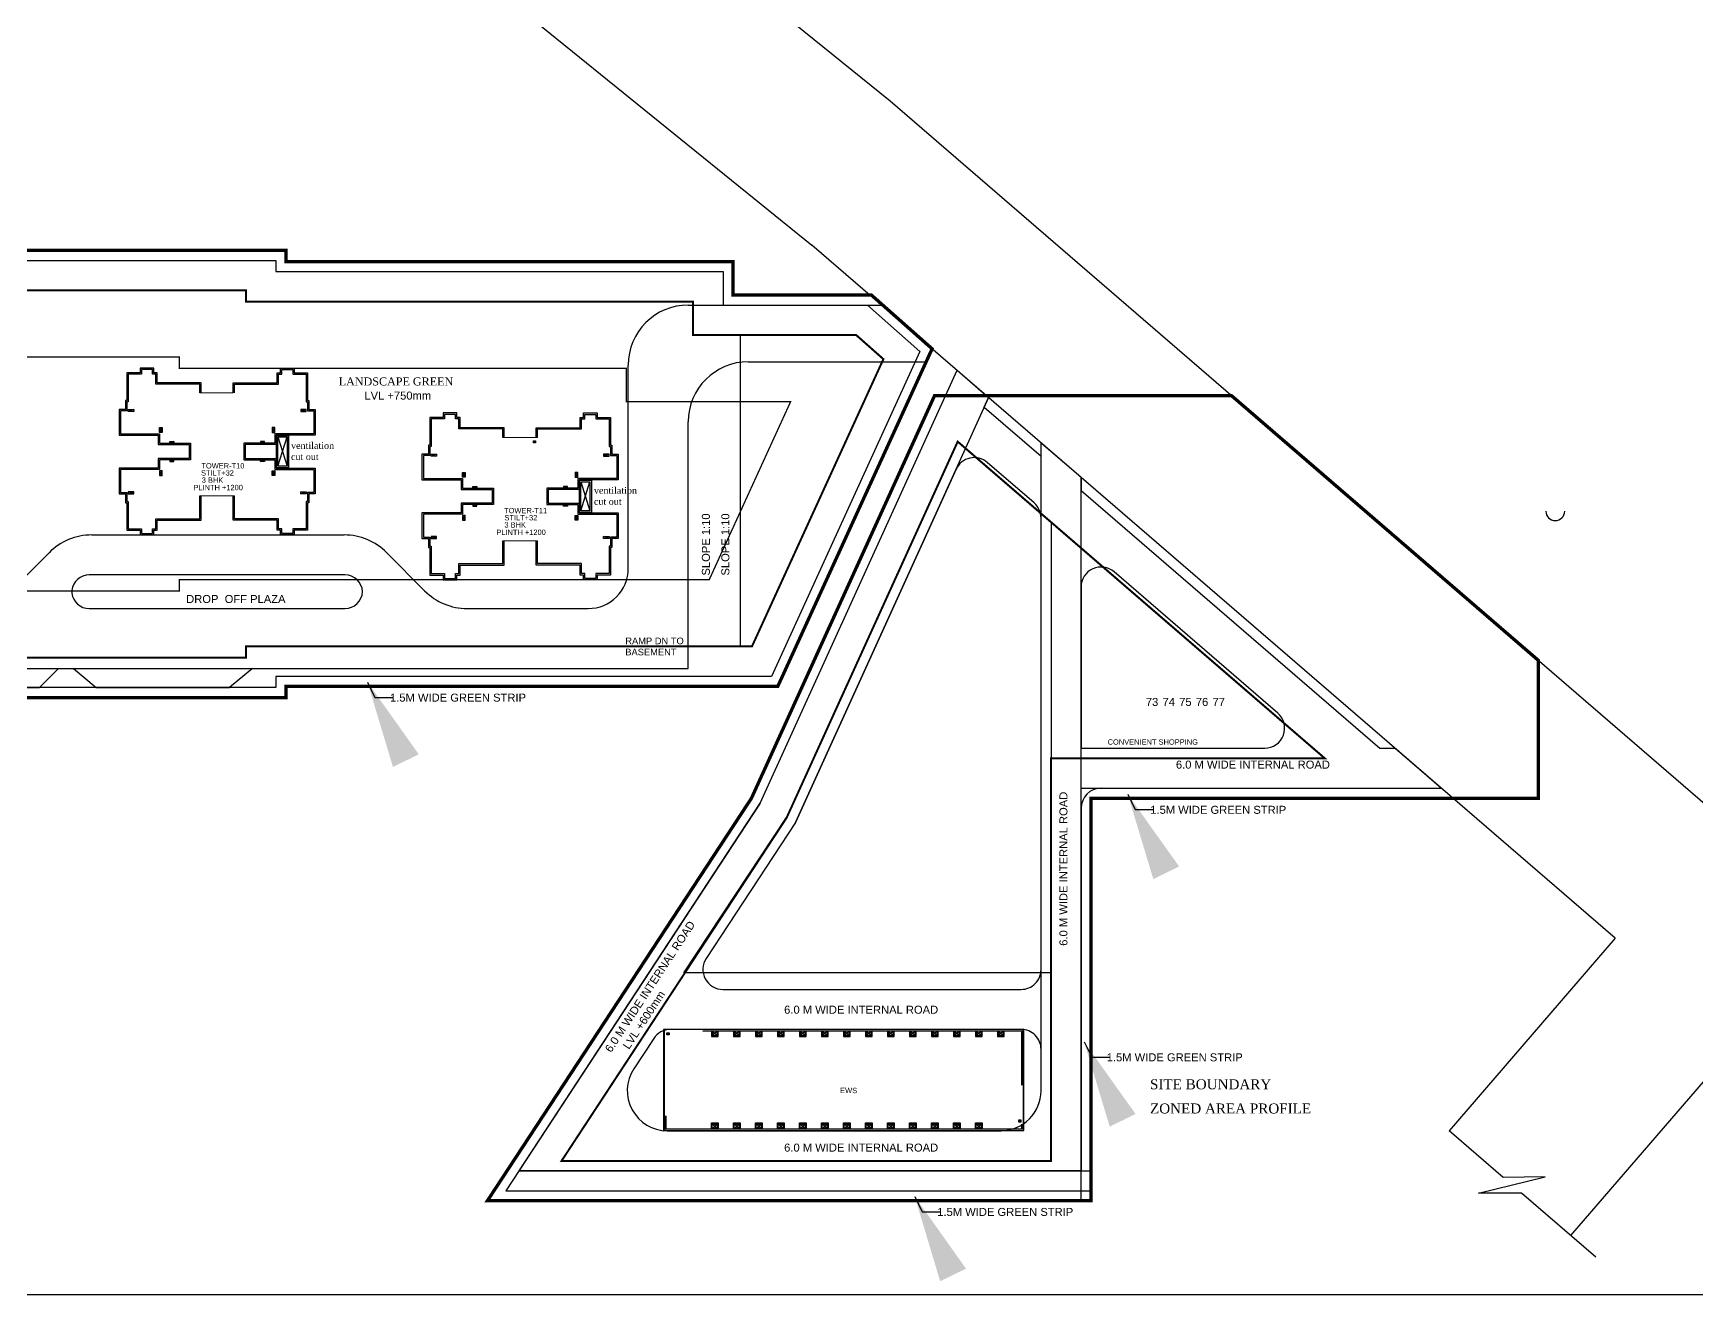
# Model space of a CAD drawing. Header units: millimetres. Extents: x 2061841 to 105821645, y -77612 to 48520811.
# Drawn here: x 105369463 to 105375171, y 48470720 to 48475048 of the extents above; entities that cross this region are included whole.
import ezdxf

# ---------------------------------------------------------------- set-up
doc = ezdxf.new("R2010")
doc.units = ezdxf.units.MM
doc.header["$LTSCALE"] = 10
doc.header["$MEASUREMENT"] = 0
for name, pattern in [('CENTER', [2, 1.25, -0.25, 0.25, -0.25]), ('DASHDOT', [1, 0.5, -0.25, 0, -0.25]), ('HIDDEN', [0.375, 0.25, -0.125])]:
    doc.linetypes.add(name, pattern=pattern)
for name, color, linetype in [('AC-GRND', 1, 'Continuous'), ('BORDER', 5, 'Continuous'), ('DIM', 8, 'Continuous'), ('S-OPENING', 6, 'Continuous'), ('SHEET-TEXT', 7, 'Continuous')]:
    doc.layers.add(name, color=color, linetype=linetype)
doc.layers.add('S-STRCOL HATCH', color=33, linetype='Continuous', lineweight=9)
doc.styles.add('Century', font='swiss.ttf')
doc.styles.add('DIM', font='arial.ttf')
doc.styles.add('Times', font='times.ttf')
doc.dimstyles.new('Dim-0300', dxfattribs={"dimscale": 300, "dimtxt": 1.5, "dimasz": 1, "dimexe": 0.75, "dimexo": 0.5, "dimgap": 0.75, "dimtad": 1, "dimdec": 0, "dimzin": 1, "dimdsep": 46, "dimtxsty": 'DIM', "dimblk": 'ARCHTICK', "dimcen": 2, "dimdle": 0.75, "dimclrd": 54, "dimclre": 54, "dimclrt": 256, "dimazin": 2, "dimtfac": 1, "dimtdec": 0, "dimtix": 1, "dimtmove": 0, "dimatfit": 3, "dimfxl": 1, "dimlwd": -1, "dimlwe": -1, "dimarcsym": 0})

# ---------------------------------------------------------------- blocks, each defined once
blk = doc.blocks.new('_ArchTick')
at = {"color": 0, "linetype": 'ByBlock', "const_width": 0.15}
blk.add_lwpolyline([(-0.5, -0.5), (0.5, 0.5)], dxfattribs=at)
blk = doc.blocks.new('A$C82ecaa04')
at = {"layer": 'AC-GRND', "color": 2, "linetype": 'HIDDEN', "ltscale": 5}
blk.add_lwpolyline([(91225, -175041), (91225, -240684), (225330, -240684), (225330, -242360), (292382, -242360), (292382, -247425), (299453, -247388), (299453, -294059), (225330, -294059), (225330, -295735), (47713, -295734), (36173, -285933), (36173, -51647)], dxfattribs=at)
blk = doc.blocks.new('TOWER-A TYPICAL FLOOR FRAMING PLAN N')
at = {"layer": 'SHEET-TEXT'}
h = blk.add_hatch(color=256, dxfattribs=at)
edge = h.paths.add_edge_path()
edge.add_arc((102608182.8, 48571661.1), 0.801, 92.4872, 182.4872)
edge.add_ellipse((102608182.8, 48571661.1), major_axis=(0.541, 0.59), ratio=1, start_angle=135, end_angle=212.2175)
edge.add_arc((102608182.7, 48571660.7), 0.392, 265.5416, 422.837)
edge.add_arc((102608183.1, 48571661.5), 0.503, 128.5754, 244.9907, ccw=False)
h = blk.add_hatch(color=256, dxfattribs=at)
edge = h.paths.add_edge_path()
edge.add_arc((102608640.6, 48569630.1), 0.801, 92.4872, 182.4872)
edge.add_ellipse((102608640.6, 48569630.1), major_axis=(0.541, 0.59), ratio=1, start_angle=135, end_angle=212.2175)
edge.add_arc((102608640.5, 48569629.7), 0.392, 265.5416, 422.837)
edge.add_arc((102608640.9, 48569630.5), 0.503, 128.5754, 244.9907, ccw=False)
h = blk.add_hatch(color=256, dxfattribs=at)
edge = h.paths.add_edge_path()
edge.add_arc((102609848.1, 48569331), 0.801, 272.4872, 362.4872)
edge.add_ellipse((102609848.1, 48569331), major_axis=(-0.541, -0.59), ratio=1, start_angle=135, end_angle=212.2175)
edge.add_arc((102609848.2, 48569331.4), 0.392, 85.5416, 242.837)
edge.add_arc((102609847.8, 48569330.6), 0.503, -51.4246, 64.9907, ccw=False)
at = {"layer": 'BORDER', "color": 5, "elevation": 101.1}
blk.add_lwpolyline([(102601669.4, 48577833.4), (102613169.4, 48577833.4), (102613169.4, 48568734.9), (102601669.4, 48568734.9)], close=True, dxfattribs=at)
at = {"layer": 'DIM'}
blk.add_line((102611824.5, 48568863.3, 101.1), (102611569.3, 48569082.8, 101.1), dxfattribs=at)
at = {"layer": 'S-STRCOL HATCH'}
for p, q in [((102607034.3, 48571828.9, 101.1), (102607148.7, 48571828.9, 101.1)), ((102608192.6, 48571675.2, 101.1), (102608073.6, 48571675.2, 101.1)), ((102607153.3, 48571475.4, 101.1), (102607034.3, 48571475.4, 101.1)), ((102608073.6, 48571321.7, 101.1), (102608192.6, 48571321.7, 101.1))]:
    blk.add_line(p, q, dxfattribs=at)
at = {"layer": 'SHEET-TEXT', "color": 8}
for p, q in [((102608710, 48572130, 101.1), (102609372.9, 48572130, 101.1)), ((102608504.1, 48571226.3, 101.1), (102608504.1, 48571924.1, 101.1)), ((102608916, 48571935.5, 101.1), (102609521.5, 48571935.5, 101.1)), ((102608916, 48571935.5, 101.1), (102609521.5, 48571935.5, 101.1)), ((102608957.2, 48570421.7, 101.1), (102609632.5, 48571906.2, 101.1)), ((102608957.2, 48570421.7, 101.1), (102609632.5, 48571906.2, 101.1)), ((102609632.5, 48571906.2, 101.1), (102609740.8, 48571812.7, 101.1)), ((102609740.8, 48571812.7, 101.1), (102609077.8, 48570355.2, 101.1)), ((102609555.2, 48571819.2, 101.1), (102609733.4, 48571819.2, 101.1)), ((102609726, 48571780.2, 101.1), (102609740.8, 48571812.7, 101.1)), ((102609726, 48571780.2, 101.1), (102609920.7, 48571612.2, 101.1)), ((102609726, 48571780.2, 101.1), (102609920.7, 48571612.2, 101.1)), ((102608710, 48570883, 101.1), (102608710, 48571729.6, 101.1)), ((102609920.7, 48571612.2, 101.1), (102609920.7, 48571657.5, 101.1)), ((102609920.7, 48571657.5, 101.1), (102610058, 48571539.1, 101.1)), ((102609920.7, 48569434.9, 101.1), (102609920.7, 48571657.5, 101.1)), ((102609628.8, 48571566.6, 101.1), (102609077.8, 48570355.2, 101.1)), ((102609077.8, 48570355.2, 101.1), (102609628.8, 48571566.6, 101.1)), ((102609896.9, 48571451.4, 101.1), (102609736.1, 48571590.1, 101.1)), ((102610058, 48571539.1, 101.1), (102610058, 48571493.8, 101.1)), ((102610058, 48569057.4, 101.1), (102610058, 48571539.1, 101.1)), ((102610058, 48571493.8, 101.1), (102611082.8, 48570609.9, 101.1)), ((102606663.2, 48571341.5, 101.1), (102607529.6, 48571341.5, 101.1)), ((102606387.3, 48571149.9, 101.1), (102606517, 48571280.6, 101.1)), ((102607675.8, 48571280.6, 101.1), (102607805.5, 48571149.9, 101.1)), ((102607951.7, 48571089, 101.1), (102608366.8, 48571089, 101.1)), ((102603946.3, 48570883, 101.1), (102607214.8, 48570883, 101.1)), ((102606549.6, 48570883, 101.1), (102606484.4, 48570817.8, 101.1)), ((102606549.6, 48570883, 101.1), (102606600.6, 48570883, 101.1)), ((102606600.6, 48570883, 101.1), (102606678.9, 48570817.8, 101.1)), ((102607214.8, 48570883, 101.1), (102607136.5, 48570817.8, 101.1)), ((102607214.8, 48570883, 101.1), (102608710, 48570883, 101.1)), ((102606015.3, 48570817.8, 101.1), (102606484.4, 48570817.8, 101.1)), ((102606678.9, 48570817.8, 101.1), (102607136.5, 48570817.8, 101.1)), ((102611082.8, 48570609.9, 101.1), (102611135.3, 48570609.9, 101.1)), ((102611135.3, 48570609.9, 101.1), (102611294.5, 48570472.6, 101.1)), ((102610058, 48570472.6, 101.1), (102611294.5, 48570472.6, 101.1)), ((102610126.7, 48570472.6, 101.1), (102611294.5, 48570472.6, 101.1)), ((102608957.2, 48570421.7, 101.1), (102608084.6, 48569091.7, 101.1)), ((102608129.6, 48569160.3, 101.1), (102608957.2, 48570421.7, 101.1)), ((102610058, 48570404, 101.1), (102610058, 48569160.3, 101.1)), ((102608638.2, 48569297.6, 101.1), (102609783.4, 48569297.6, 101.1)), ((102608638.2, 48569297.6, 101.1), (102609783.4, 48569297.6, 101.1)), ((102610058, 48569160.3, 101.1), (102608129.6, 48569160.3, 101.1)), ((102608129.6, 48569160.3, 101.1), (102610092.4, 48569160.3, 101.1)), ((102608084.6, 48569091.7, 101.1), (102610092.2, 48569091.7, 101.1)), ((102608021, 48569057.4, 101.1), (102610092.2, 48569057.4, 101.1))]:
    blk.add_line(p, q, dxfattribs=at)
at = {"layer": 'SHEET-TEXT', "ltscale": 50}
for p, q in [((102606788.1, 48571772.1, 101.1), (102606807.2, 48571765.3, 101.1)), ((102606807.2, 48571772.1, 101.1), (102606788.1, 48571765.3, 101.1)), ((102607399.5, 48571772.1, 101.1), (102607380.4, 48571765.3, 101.1)), ((102607380.4, 48571772.1, 101.1), (102607399.5, 48571765.3, 101.1)), ((102606905.4, 48571693.2, 101.1), (102606896.2, 48571709.8, 101.1)), ((102606896.2, 48571693.2, 101.1), (102606905.4, 48571709.8, 101.1)), ((102606931.4, 48571661.6, 101.1), (102606945.1, 48571657.1, 101.1)), ((102606945.1, 48571661.6, 101.1), (102606931.4, 48571657.1, 101.1)), ((102607256.3, 48571661.6, 101.1), (102607242.6, 48571657.1, 101.1)), ((102607242.6, 48571661.6, 101.1), (102607256.3, 48571657.1, 101.1)), ((102607282.3, 48571693.2, 101.1), (102607291.4, 48571709.8, 101.1)), ((102607291.4, 48571693.2, 101.1), (102607282.3, 48571709.8, 101.1)), ((102607827.4, 48571618.5, 101.1), (102607846.5, 48571611.6, 101.1)), ((102607846.5, 48571618.5, 101.1), (102607827.4, 48571611.6, 101.1)), ((102608438.9, 48571618.5, 101.1), (102608419.7, 48571611.6, 101.1)), ((102608419.7, 48571618.5, 101.1), (102608438.9, 48571611.6, 101.1)), ((102606905.4, 48571561.9, 101.1), (102606896.2, 48571545.3, 101.1)), ((102606896.2, 48571561.9, 101.1), (102606905.4, 48571545.3, 101.1)), ((102606931.4, 48571593.4, 101.1), (102606945.1, 48571598, 101.1)), ((102606945.1, 48571593.4, 101.1), (102606931.4, 48571598, 101.1)), ((102607256.3, 48571593.4, 101.1), (102607242.6, 48571598, 101.1)), ((102607242.6, 48571593.4, 101.1), (102607256.3, 48571598, 101.1)), ((102607282.3, 48571561.9, 101.1), (102607291.4, 48571545.3, 101.1)), ((102607291.4, 48571561.9, 101.1), (102607282.3, 48571545.3, 101.1)), ((102607944.7, 48571539.5, 101.1), (102607935.6, 48571556.1, 101.1)), ((102607935.6, 48571539.5, 101.1), (102607944.7, 48571556.1, 101.1)), ((102608321.6, 48571539.5, 101.1), (102608330.7, 48571556.1, 101.1)), ((102608330.7, 48571539.5, 101.1), (102608321.6, 48571556.1, 101.1)), ((102606788.1, 48571482.9, 101.1), (102606807.2, 48571489.8, 101.1)), ((102606807.2, 48571482.9, 101.1), (102606788.1, 48571489.8, 101.1)), ((102607399.5, 48571482.9, 101.1), (102607380.4, 48571489.8, 101.1)), ((102607380.4, 48571482.9, 101.1), (102607399.5, 48571489.8, 101.1)), ((102607970.7, 48571508, 101.1), (102607984.4, 48571503.4, 101.1)), ((102607984.4, 48571508, 101.1), (102607970.7, 48571503.4, 101.1)), ((102608295.6, 48571508, 101.1), (102608281.9, 48571503.4, 101.1)), ((102608281.9, 48571508, 101.1), (102608295.6, 48571503.4, 101.1)), ((102607970.7, 48571439.8, 101.1), (102607984.4, 48571444.4, 101.1)), ((102607984.4, 48571439.8, 101.1), (102607970.7, 48571444.4, 101.1)), ((102608295.6, 48571439.8, 101.1), (102608281.9, 48571444.4, 101.1)), ((102608281.9, 48571439.8, 101.1), (102608295.6, 48571444.4, 101.1)), ((102607944.7, 48571408.2, 101.1), (102607935.6, 48571391.6, 101.1)), ((102607935.6, 48571408.2, 101.1), (102607944.7, 48571391.6, 101.1)), ((102608321.6, 48571408.2, 101.1), (102608330.7, 48571391.6, 101.1)), ((102608330.7, 48571408.2, 101.1), (102608321.6, 48571391.6, 101.1)), ((102607827.4, 48571329.3, 101.1), (102607846.5, 48571336.1, 101.1)), ((102607846.5, 48571329.3, 101.1), (102607827.4, 48571336.1, 101.1)), ((102608438.9, 48571329.3, 101.1), (102608419.7, 48571336.1, 101.1)), ((102608419.7, 48571329.3, 101.1), (102608438.9, 48571336.1, 101.1)), ((102608792.1, 48569639.3, 101.1), (102608810.5, 48569625.3, 101.1)), ((102608810.5, 48569639.3, 101.1), (102608792.1, 48569625.3, 101.1)), ((102608867.7, 48569639.3, 101.1), (102608886, 48569625.3, 101.1)), ((102608886, 48569639.3, 101.1), (102608867.7, 48569625.3, 101.1)), ((102608943.2, 48569639.3, 101.1), (102608961.5, 48569625.3, 101.1)), ((102608961.5, 48569639.3, 101.1), (102608943.2, 48569625.3, 101.1)), ((102609018.7, 48569639.3, 101.1), (102609037, 48569625.3, 101.1)), ((102609037, 48569639.3, 101.1), (102609018.7, 48569625.3, 101.1)), ((102609094.2, 48569639.3, 101.1), (102609112.5, 48569625.3, 101.1)), ((102609112.5, 48569639.3, 101.1), (102609094.2, 48569625.3, 101.1)), ((102609169.7, 48569639.3, 101.1), (102609188, 48569625.3, 101.1)), ((102609188, 48569639.3, 101.1), (102609169.7, 48569625.3, 101.1)), ((102609245.2, 48569639.3, 101.1), (102609263.5, 48569625.3, 101.1)), ((102609263.5, 48569639.3, 101.1), (102609245.2, 48569625.3, 101.1)), ((102609320.7, 48569639.3, 101.1), (102609339, 48569625.3, 101.1)), ((102609339, 48569639.3, 101.1), (102609320.7, 48569625.3, 101.1)), ((102609396.2, 48569639.3, 101.1), (102609414.5, 48569625.3, 101.1)), ((102609414.5, 48569639.3, 101.1), (102609396.2, 48569625.3, 101.1)), ((102609471.8, 48569639.3, 101.1), (102609490.1, 48569625.3, 101.1)), ((102609490.1, 48569639.3, 101.1), (102609471.8, 48569625.3, 101.1)), ((102609547.3, 48569639.3, 101.1), (102609565.6, 48569625.3, 101.1)), ((102609565.6, 48569639.3, 101.1), (102609547.3, 48569625.3, 101.1)), ((102609622.8, 48569639.3, 101.1), (102609641.1, 48569625.3, 101.1)), ((102609641.1, 48569639.3, 101.1), (102609622.8, 48569625.3, 101.1)), ((102609698.3, 48569639.3, 101.1), (102609716.6, 48569625.3, 101.1)), ((102609716.6, 48569639.3, 101.1), (102609698.3, 48569625.3, 101.1)), ((102609773.8, 48569639.3, 101.1), (102609792.1, 48569625.3, 101.1)), ((102609792.1, 48569639.3, 101.1), (102609773.8, 48569625.3, 101.1)), ((102608792.1, 48569305.6, 101.1), (102608810.5, 48569319.6, 101.1)), ((102608810.5, 48569305.6, 101.1), (102608792.1, 48569319.6, 101.1)), ((102608867.7, 48569305.6, 101.1), (102608886, 48569319.6, 101.1)), ((102608886, 48569305.6, 101.1), (102608867.7, 48569319.6, 101.1)), ((102608943.2, 48569305.6, 101.1), (102608961.5, 48569319.6, 101.1)), ((102608961.5, 48569305.6, 101.1), (102608943.2, 48569319.6, 101.1)), ((102609018.7, 48569305.6, 101.1), (102609037, 48569319.6, 101.1)), ((102609037, 48569305.6, 101.1), (102609018.7, 48569319.6, 101.1)), ((102609094.2, 48569305.6, 101.1), (102609112.5, 48569319.6, 101.1)), ((102609112.5, 48569305.6, 101.1), (102609094.2, 48569319.6, 101.1)), ((102609169.7, 48569305.6, 101.1), (102609188, 48569319.6, 101.1)), ((102609188, 48569305.6, 101.1), (102609169.7, 48569319.6, 101.1)), ((102609245.2, 48569305.6, 101.1), (102609263.5, 48569319.6, 101.1)), ((102609263.5, 48569305.6, 101.1), (102609245.2, 48569319.6, 101.1)), ((102609320.7, 48569305.6, 101.1), (102609339, 48569319.6, 101.1)), ((102609339, 48569305.6, 101.1), (102609320.7, 48569319.6, 101.1)), ((102609396.2, 48569305.6, 101.1), (102609414.5, 48569319.6, 101.1)), ((102609414.5, 48569305.6, 101.1), (102609396.2, 48569319.6, 101.1)), ((102609471.8, 48569305.6, 101.1), (102609490.1, 48569319.6, 101.1)), ((102609490.1, 48569305.6, 101.1), (102609471.8, 48569319.6, 101.1)), ((102609547.3, 48569305.6, 101.1), (102609565.6, 48569319.6, 101.1)), ((102609565.6, 48569305.6, 101.1), (102609547.3, 48569319.6, 101.1)), ((102609622.8, 48569305.6, 101.1), (102609641.1, 48569319.6, 101.1)), ((102609641.1, 48569305.6, 101.1), (102609622.8, 48569319.6, 101.1)), ((102609698.3, 48569305.6, 101.1), (102609716.6, 48569319.6, 101.1)), ((102609716.6, 48569305.6, 101.1), (102609698.3, 48569319.6, 101.1))]:
    blk.add_line(p, q, dxfattribs=at)
at = {"layer": 'SHEET-TEXT'}
for p, q in [((102607302.4, 48571577.3, 101.1), (102607333.4, 48571677.5, 101.1)), ((102607302.4, 48571677.5, 101.1), (102607333.4, 48571577.3, 101.1)), ((102608179.2, 48571657.5, 101.1), (102608179.2, 48571664.7, 101.1)), ((102608179.2, 48571664.7, 101.1), (102608186.4, 48571664.7, 101.1)), ((102608179.2, 48571664.7, 101.1), (102608182.2, 48571661.7, 101.1)), ((102608182.2, 48571660.5, 101.1), (102608179.2, 48571657.5, 101.1)), ((102608186.4, 48571657.5, 101.1), (102608179.2, 48571657.5, 101.1)), ((102608186.4, 48571664.7, 101.1), (102608183.5, 48571661.7, 101.1)), ((102608183.5, 48571660.5, 101.1), (102608186.4, 48571657.5, 101.1)), ((102608186.4, 48571664.7, 101.1), (102608186.4, 48571657.5, 101.1)), ((102608341.7, 48571423.6, 101.1), (102608372.7, 48571523.8, 101.1)), ((102608341.7, 48571523.8, 101.1), (102608372.7, 48571423.6, 101.1)), ((102608637, 48569626.5, 101.1), (102608637, 48569633.7, 101.1)), ((102608637, 48569633.7, 101.1), (102608644.2, 48569633.7, 101.1)), ((102608637, 48569633.7, 101.1), (102608640, 48569630.7, 101.1)), ((102608640, 48569629.5, 101.1), (102608637, 48569626.5, 101.1)), ((102608644.2, 48569626.5, 101.1), (102608637, 48569626.5, 101.1)), ((102608644.2, 48569633.7, 101.1), (102608641.2, 48569630.7, 101.1)), ((102608641.2, 48569629.5, 101.1), (102608644.2, 48569626.5, 101.1)), ((102608644.2, 48569633.7, 101.1), (102608644.2, 48569626.5, 101.1)), ((102609844.5, 48569327.4, 101.1), (102609844.5, 48569334.6, 101.1)), ((102609844.5, 48569334.6, 101.1), (102609851.7, 48569334.6, 101.1)), ((102609847.5, 48569331.6, 101.1), (102609844.5, 48569334.6, 101.1)), ((102609844.5, 48569327.4, 101.1), (102609847.5, 48569330.4, 101.1)), ((102609851.7, 48569327.4, 101.1), (102609844.5, 48569327.4, 101.1)), ((102609848.7, 48569331.6, 101.1), (102609851.7, 48569334.6, 101.1)), ((102609851.7, 48569327.4, 101.1), (102609848.7, 48569330.4, 101.1)), ((102609851.7, 48569334.6, 101.1), (102609851.7, 48569327.4, 101.1)), ((102611505.7, 48569137.6, 101.1), (102611320.7, 48569296.7, 101.1))]:
    blk.add_line(p, q, dxfattribs=at)
at = {"layer": 'SHEET-TEXT', "linetype": 'CENTER', "ltscale": 3, "const_width": 11.4, "elevation": 101.1}
blk.add_lwpolyline([(102604261, 48573545.2), (102604261, 48572317.8), (102607329.7, 48572317.8), (102607329.7, 48572279.4), (102608864, 48572279.4), (102608864, 48572164.4), (102609338.5, 48572164.4), (102609546.8, 48571980), (102609017.2, 48570821.8), (102607329.7, 48570821.8), (102607329.7, 48570783.5), (102603006.9, 48570783.5), (102602726.7, 48571021.5), (102602726.7, 48576307)], dxfattribs=at)
at = {"layer": 'SHEET-TEXT', "color": 8, "elevation": 101.1}
for points in [[(102602785.3, 48571016.8), (102602761, 48571037.4), (102602761, 48576341.3), (102602070.6, 48576341.3), (102602070.6, 48577653.6), (102602787.4, 48577653.6), (102603344.5, 48577164.5), (102603344.5, 48576272.7), (102604360.4, 48576272.7), (102605492.5, 48575278.8), (102605492.5, 48573579.6), (102604226.7, 48573579.6), (102604226.7, 48572283.4), (102607295.3, 48572283.4), (102607295.3, 48572245.1), (102608829.7, 48572245.1), (102608829.7, 48572130), (102609325.5, 48572130), (102609505, 48571971.2), (102608995.2, 48570856.2), (102607295.3, 48570856.2), (102607295.3, 48570817.8), (102603019.6, 48570817.8), (102603004.4, 48570830.7)], [(102609855, 48569454.2), (102609855, 48569639.3), (102608759.6, 48569638.1)], [(102608632.6, 48569348.9), (102608632.6, 48569304.5), (102609855, 48569305.6), (102609855, 48569319.6)]]:
    blk.add_lwpolyline(points, dxfattribs=at)
at = {"layer": 'SHEET-TEXT', "color": 8, "linetype": 'DASHDOT', "ltscale": 5, "const_width": 6.86, "elevation": 101.1}
blk.add_lwpolyline([(102608726.7, 48572142.1), (102607192.4, 48572142.1), (102607192.4, 48572180.5), (102604123.7, 48572180.5), (102604123.7, 48573682.6), (102605389.5, 48573682.6), (102605389.5, 48575171.3), (102604252.2, 48576169.7), (102603241.5, 48576169.7), (102603241.5, 48577057), (102602679.2, 48577550.6), (102602173.6, 48577550.6), (102602173.6, 48576444.3), (102602864, 48576444.3), (102602864, 48571145.1), (102603128.1, 48570920.8), (102607192.4, 48570920.8), (102607192.4, 48570959.2), (102608928.8, 48570959.2), (102609379.7, 48571944.6), (102609286.4, 48572027.1), (102608726.7, 48572027.1)], close=True, dxfattribs=at)
at = {"layer": 'SHEET-TEXT', "color": 8, "linetype": 'HIDDEN', "ltscale": 10, "const_width": 4.58, "elevation": 101.1}
blk.add_lwpolyline([(102605160.7, 48575128.6), (102605160.7, 48573911.4), (102603894.9, 48573911.4), (102603894.9, 48571951.6), (102606963.5, 48571951.6), (102606963.5, 48571913.3), (102608497.9, 48571913.3), (102608497.9, 48571798.2), (102609061.1, 48571798.2), (102608782.1, 48571188), (102606963.6, 48571188), (102606963.6, 48571149.6), (102603141.4, 48571149.6), (102603092.8, 48571190.9), (102603092.8, 48575940.9), (102604235.4, 48575940.9)], close=True, dxfattribs=at)
at = {"layer": 'SHEET-TEXT', "ltscale": 51, "elevation": 101.1}
for points in [[(102609402.9, 48572829.5), (102606470.3, 48575196.9)], [(102606112.2, 48574780.5), (102609134.6, 48572335.6)], [(102613134.3, 48569611), (102609402.9, 48572829.5)], [(102611891.1, 48569958), (102609134.6, 48572335.6)], [(102611891.1, 48569958), (102611320.7, 48569296.7)], [(102612307.6, 48569598.8), (102611737.6, 48568938)]]:
    blk.add_lwpolyline(points, dxfattribs=at)
at = {"layer": 'SHEET-TEXT', "ltscale": 0.5, "elevation": 101.1}
for points in [[(102607038.9, 48571828.9), (102607038.9, 48571863.1), (102606888, 48571863.1), (102606888, 48571897.4), (102606876.6, 48571897.4), (102606876.6, 48571913.4), (102606829.6, 48571913.4), (102606829.6, 48571897.4), (102606783.5, 48571897.4), (102606783.5, 48571803), (102606779, 48571803), (102606779, 48571772), (102606757.2, 48571772), (102606757.2, 48571684.1), (102606891.7, 48571684.1), (102606891.7, 48571651.3), (102606997.7, 48571651.3), (102606997.7, 48571627.5), (102606997.7, 48571603.7), (102606891.7, 48571603.7), (102606891.7, 48571571), (102606757.2, 48571571), (102606757.2, 48571483), (102606779, 48571483), (102606779, 48571452), (102606783.5, 48571452), (102606783.5, 48571357.6), (102606829.6, 48571357.6), (102606829.6, 48571341.6), (102606876.6, 48571341.6), (102606876.6, 48571357.6), (102606888, 48571357.6), (102606888, 48571392), (102607038.9, 48571392), (102607038.9, 48571475.4)], [(102607034.3, 48571828.9), (102607034.3, 48571858.5), (102606883.4, 48571858.5), (102606883.4, 48571892.9), (102606872, 48571892.9), (102606872, 48571908.9), (102606834.2, 48571908.9), (102606834.2, 48571892.9), (102606788.1, 48571892.9), (102606788.1, 48571798.5), (102606783.5, 48571798.5), (102606783.5, 48571767.5), (102606761.8, 48571767.5), (102606761.8, 48571688.6), (102606896.2, 48571688.6), (102606896.2, 48571655.9), (102607002.3, 48571655.9), (102607002.3, 48571627.5), (102607002.3, 48571599.2), (102606896.2, 48571599.2), (102606896.2, 48571566.4), (102606761.8, 48571566.4), (102606761.8, 48571487.6), (102606783.5, 48571487.6), (102606783.5, 48571456.6), (102606788.1, 48571456.6), (102606788.1, 48571362.2), (102606834.2, 48571362.2), (102606834.2, 48571346.2), (102606872, 48571346.2), (102606872, 48571362.2), (102606883.4, 48571362.2), (102606883.4, 48571396.5), (102607034.3, 48571396.5), (102607034.3, 48571475.4)], [(102607148.7, 48571828.9), (102607148.7, 48571863.1), (102607299.7, 48571863.1), (102607299.7, 48571897.4), (102607311.1, 48571897.4), (102607311.1, 48571913.4), (102607358, 48571913.4), (102607358, 48571897.4), (102607404.1, 48571897.4), (102607404.1, 48571803), (102607408.7, 48571803), (102607408.7, 48571772), (102607430.4, 48571772), (102607430.4, 48571684.1), (102607296, 48571684.1), (102607296, 48571651.3), (102607189.9, 48571651.3), (102607189.9, 48571627.5), (102607189.9, 48571603.7), (102607296, 48571603.7), (102607296, 48571571), (102607430.4, 48571571), (102607430.4, 48571483), (102607408.7, 48571483), (102607408.7, 48571452), (102607404.1, 48571452), (102607404.1, 48571357.6), (102607358, 48571357.6), (102607358, 48571341.6), (102607311.1, 48571341.6), (102607311.1, 48571357.6), (102607299.7, 48571357.6), (102607299.7, 48571392), (102607148.7, 48571392), (102607148.7, 48571475.4)], [(102607153.3, 48571828.9), (102607153.3, 48571858.5), (102607304.2, 48571858.5), (102607304.2, 48571892.9), (102607315.7, 48571892.9), (102607315.7, 48571908.9), (102607353.4, 48571908.9), (102607353.4, 48571892.9), (102607399.5, 48571892.9), (102607399.5, 48571798.5), (102607404.1, 48571798.5), (102607404.1, 48571767.5), (102607425.8, 48571767.5), (102607425.8, 48571688.6), (102607291.4, 48571688.6), (102607291.4, 48571655.9), (102607185.4, 48571655.9), (102607185.4, 48571627.5), (102607185.4, 48571599.2), (102607291.4, 48571599.2), (102607291.4, 48571566.4), (102607425.8, 48571566.4), (102607425.8, 48571487.6), (102607404.1, 48571487.6), (102607404.1, 48571456.6), (102607399.5, 48571456.6), (102607399.5, 48571362.2), (102607353.4, 48571362.2), (102607353.4, 48571346.2), (102607315.7, 48571346.2), (102607315.7, 48571362.2), (102607304.2, 48571362.2), (102607304.2, 48571396.5), (102607153.3, 48571396.5), (102607153.3, 48571475.4)], [(102608078.2, 48571675.2), (102608078.2, 48571709.4), (102607927.3, 48571709.4), (102607927.3, 48571743.8), (102607915.9, 48571743.8), (102607915.9, 48571759.8), (102607869, 48571759.8), (102607869, 48571743.8), (102607822.9, 48571743.8), (102607822.9, 48571649.4), (102607818.3, 48571649.4), (102607818.3, 48571618.4), (102607796.5, 48571618.4), (102607796.5, 48571530.4), (102607931, 48571530.4), (102607931, 48571497.7), (102608037, 48571497.7), (102608037, 48571473.9), (102608037, 48571450.1), (102607931, 48571450.1), (102607931, 48571417.4), (102607796.5, 48571417.4), (102607796.5, 48571329.4), (102607818.3, 48571329.4), (102607818.3, 48571298.4), (102607822.9, 48571298.4), (102607822.9, 48571204), (102607869, 48571204), (102607869, 48571188), (102607915.9, 48571188), (102607915.9, 48571204), (102607927.3, 48571204), (102607927.3, 48571238.3), (102608078.2, 48571238.3), (102608078.2, 48571321.7)], [(102608073.6, 48571675.2), (102608073.6, 48571704.9), (102607922.7, 48571704.9), (102607922.7, 48571739.2), (102607911.3, 48571739.2), (102607911.3, 48571755.2), (102607873.5, 48571755.2), (102607873.5, 48571739.2), (102607827.4, 48571739.2), (102607827.4, 48571644.8), (102607822.9, 48571644.8), (102607822.9, 48571613.8), (102607801.1, 48571613.8), (102607801.1, 48571535), (102607935.6, 48571535), (102607935.6, 48571502.2), (102608041.6, 48571502.2), (102608041.6, 48571473.9), (102608041.6, 48571445.5), (102607935.6, 48571445.5), (102607935.6, 48571412.8), (102607801.1, 48571412.8), (102607801.1, 48571333.9), (102607822.9, 48571333.9), (102607822.9, 48571302.9), (102607827.4, 48571302.9), (102607827.4, 48571208.6), (102607873.5, 48571208.6), (102607873.5, 48571192.5), (102607911.3, 48571192.5), (102607911.3, 48571208.6), (102607922.7, 48571208.6), (102607922.7, 48571242.9), (102608073.6, 48571242.9), (102608073.6, 48571321.7)], [(102608188.1, 48571675.2), (102608188.1, 48571709.4), (102608339, 48571709.4), (102608339, 48571743.8), (102608350.4, 48571743.8), (102608350.4, 48571759.8), (102608397.3, 48571759.8), (102608397.3, 48571743.8), (102608443.4, 48571743.8), (102608443.4, 48571649.4), (102608448, 48571649.4), (102608448, 48571618.4), (102608469.7, 48571618.4), (102608469.7, 48571530.4), (102608335.3, 48571530.4), (102608335.3, 48571497.7), (102608229.2, 48571497.7), (102608229.2, 48571473.9), (102608229.2, 48571450.1), (102608335.3, 48571450.1), (102608335.3, 48571417.4), (102608469.7, 48571417.4), (102608469.7, 48571329.4), (102608448, 48571329.4), (102608448, 48571298.4), (102608443.4, 48571298.4), (102608443.4, 48571204), (102608397.3, 48571204), (102608397.3, 48571188), (102608350.4, 48571188), (102608350.4, 48571204), (102608339, 48571204), (102608339, 48571238.3), (102608188.1, 48571238.3), (102608188.1, 48571321.7)], [(102608192.6, 48571675.2), (102608192.6, 48571704.9), (102608343.5, 48571704.9), (102608343.5, 48571739.2), (102608355, 48571739.2), (102608355, 48571755.2), (102608392.7, 48571755.2), (102608392.7, 48571739.2), (102608438.9, 48571739.2), (102608438.9, 48571644.8), (102608443.4, 48571644.8), (102608443.4, 48571613.8), (102608465.2, 48571613.8), (102608465.2, 48571535), (102608330.7, 48571535), (102608330.7, 48571502.2), (102608224.7, 48571502.2), (102608224.7, 48571473.9), (102608224.7, 48571445.5), (102608330.7, 48571445.5), (102608330.7, 48571412.8), (102608465.2, 48571412.8), (102608465.2, 48571333.9), (102608443.4, 48571333.9), (102608443.4, 48571302.9), (102608438.9, 48571302.9), (102608438.9, 48571208.6), (102608392.7, 48571208.6), (102608392.7, 48571192.5), (102608355, 48571192.5), (102608355, 48571208.6), (102608343.5, 48571208.6), (102608343.5, 48571242.9), (102608192.6, 48571242.9), (102608192.6, 48571321.7)], [(102609856.2, 48569454.2), (102609856.2, 48569640.4), (102608759.6, 48569639.3)], [(102608631.5, 48569348.9), (102608631.5, 48569303.4), (102609856.2, 48569304.5), (102609856.2, 48569319.6)]]:
    blk.add_lwpolyline(points, dxfattribs=at)
at = {"layer": 'SHEET-TEXT', "ltscale": 50, "elevation": 101.1}
for points in [[(102606788.1, 48571772.1), (102606807.2, 48571772.1), (102606807.2, 48571765.3), (102606788.1, 48571765.3)], [(102607399.5, 48571772.1), (102607380.4, 48571772.1), (102607380.4, 48571765.3), (102607399.5, 48571765.3)], [(102606896.2, 48571709.8), (102606905.4, 48571709.8), (102606905.4, 48571693.2), (102606896.2, 48571693.2)], [(102606931.4, 48571661.6), (102606945.1, 48571661.6), (102606945.1, 48571657.1), (102606931.4, 48571657.1)], [(102607256.3, 48571661.6), (102607242.6, 48571661.6), (102607242.6, 48571657.1), (102607256.3, 48571657.1)], [(102607291.4, 48571709.8), (102607282.3, 48571709.8), (102607282.3, 48571693.2), (102607291.4, 48571693.2)], [(102607827.4, 48571618.5), (102607846.5, 48571618.5), (102607846.5, 48571611.6), (102607827.4, 48571611.6)], [(102608438.9, 48571618.5), (102608419.7, 48571618.5), (102608419.7, 48571611.6), (102608438.9, 48571611.6)], [(102606896.2, 48571545.3), (102606905.4, 48571545.3), (102606905.4, 48571561.9), (102606896.2, 48571561.9)], [(102606931.4, 48571593.4), (102606945.1, 48571593.4), (102606945.1, 48571598), (102606931.4, 48571598)], [(102607256.3, 48571593.4), (102607242.6, 48571593.4), (102607242.6, 48571598), (102607256.3, 48571598)], [(102607291.4, 48571545.3), (102607282.3, 48571545.3), (102607282.3, 48571561.9), (102607291.4, 48571561.9)], [(102607935.6, 48571556.1), (102607944.7, 48571556.1), (102607944.7, 48571539.5), (102607935.6, 48571539.5)], [(102608330.7, 48571556.1), (102608321.6, 48571556.1), (102608321.6, 48571539.5), (102608330.7, 48571539.5)], [(102606788.1, 48571482.9), (102606807.2, 48571482.9), (102606807.2, 48571489.8), (102606788.1, 48571489.8)], [(102607399.5, 48571482.9), (102607380.4, 48571482.9), (102607380.4, 48571489.8), (102607399.5, 48571489.8)], [(102607970.7, 48571508), (102607984.4, 48571508), (102607984.4, 48571503.4), (102607970.7, 48571503.4)], [(102608295.6, 48571508), (102608281.9, 48571508), (102608281.9, 48571503.4), (102608295.6, 48571503.4)], [(102607970.7, 48571439.8), (102607984.4, 48571439.8), (102607984.4, 48571444.4), (102607970.7, 48571444.4)], [(102608295.6, 48571439.8), (102608281.9, 48571439.8), (102608281.9, 48571444.4), (102608295.6, 48571444.4)], [(102607935.6, 48571391.6), (102607944.7, 48571391.6), (102607944.7, 48571408.2), (102607935.6, 48571408.2)], [(102608330.7, 48571391.6), (102608321.6, 48571391.6), (102608321.6, 48571408.2), (102608330.7, 48571408.2)], [(102607827.4, 48571329.3), (102607846.5, 48571329.3), (102607846.5, 48571336.1), (102607827.4, 48571336.1)], [(102608438.9, 48571329.3), (102608419.7, 48571329.3), (102608419.7, 48571336.1), (102608438.9, 48571336.1)], [(102608792.1, 48569625.3), (102608810.5, 48569625.3), (102608810.5, 48569639.3), (102608792.1, 48569639.3)], [(102608867.7, 48569625.3), (102608886, 48569625.3), (102608886, 48569639.3), (102608867.7, 48569639.3)], [(102608943.2, 48569625.3), (102608961.5, 48569625.3), (102608961.5, 48569639.3), (102608943.2, 48569639.3)], [(102609018.7, 48569625.3), (102609037, 48569625.3), (102609037, 48569639.3), (102609018.7, 48569639.3)], [(102609094.2, 48569625.3), (102609112.5, 48569625.3), (102609112.5, 48569639.3), (102609094.2, 48569639.3)], [(102609169.7, 48569625.3), (102609188, 48569625.3), (102609188, 48569639.3), (102609169.7, 48569639.3)], [(102609245.2, 48569625.3), (102609263.5, 48569625.3), (102609263.5, 48569639.3), (102609245.2, 48569639.3)], [(102609320.7, 48569625.3), (102609339, 48569625.3), (102609339, 48569639.3), (102609320.7, 48569639.3)], [(102609396.2, 48569625.3), (102609414.5, 48569625.3), (102609414.5, 48569639.3), (102609396.2, 48569639.3)], [(102609471.8, 48569625.3), (102609490.1, 48569625.3), (102609490.1, 48569639.3), (102609471.8, 48569639.3)], [(102609547.3, 48569625.3), (102609565.6, 48569625.3), (102609565.6, 48569639.3), (102609547.3, 48569639.3)], [(102609622.8, 48569625.3), (102609641.1, 48569625.3), (102609641.1, 48569639.3), (102609622.8, 48569639.3)], [(102609698.3, 48569625.3), (102609716.6, 48569625.3), (102609716.6, 48569639.3), (102609698.3, 48569639.3)], [(102609773.8, 48569625.3), (102609792.1, 48569625.3), (102609792.1, 48569639.3), (102609773.8, 48569639.3)], [(102608792.1, 48569319.6), (102608810.5, 48569319.6), (102608810.5, 48569305.6), (102608792.1, 48569305.6)], [(102608867.7, 48569319.6), (102608886, 48569319.6), (102608886, 48569305.6), (102608867.7, 48569305.6)], [(102608943.2, 48569319.6), (102608961.5, 48569319.6), (102608961.5, 48569305.6), (102608943.2, 48569305.6)], [(102609018.7, 48569319.6), (102609037, 48569319.6), (102609037, 48569305.6), (102609018.7, 48569305.6)], [(102609094.2, 48569319.6), (102609112.5, 48569319.6), (102609112.5, 48569305.6), (102609094.2, 48569305.6)], [(102609169.7, 48569319.6), (102609188, 48569319.6), (102609188, 48569305.6), (102609169.7, 48569305.6)], [(102609245.2, 48569319.6), (102609263.5, 48569319.6), (102609263.5, 48569305.6), (102609245.2, 48569305.6)], [(102609320.7, 48569319.6), (102609339, 48569319.6), (102609339, 48569305.6), (102609320.7, 48569305.6)], [(102609396.2, 48569319.6), (102609414.5, 48569319.6), (102609414.5, 48569305.6), (102609396.2, 48569305.6)], [(102609471.8, 48569319.6), (102609490.1, 48569319.6), (102609490.1, 48569305.6), (102609471.8, 48569305.6)], [(102609547.3, 48569319.6), (102609565.6, 48569319.6), (102609565.6, 48569305.6), (102609547.3, 48569305.6)], [(102609622.8, 48569319.6), (102609641.1, 48569319.6), (102609641.1, 48569305.6), (102609622.8, 48569305.6)], [(102609698.3, 48569319.6), (102609716.6, 48569319.6), (102609716.6, 48569305.6), (102609698.3, 48569305.6)]]:
    blk.add_lwpolyline(points, close=True, dxfattribs=at)
at = {"layer": 'SHEET-TEXT', "linetype": 'CENTER', "ltscale": 3, "const_width": 11.4, "elevation": 101.1}
blk.add_lwpolyline([(102610092.4, 48570438.3), (102611626.6, 48570438.3), (102611626.6, 48570911.4), (102610574.2, 48571819.2), (102609555.2, 48571819.2), (102608927, 48570438.3), (102608021, 48569057.4), (102610092.4, 48569057.4)], close=True, dxfattribs=at)
at = {"layer": 'SHEET-TEXT', "elevation": 101.1}
for points in [[(102607297.1, 48571572), (102607297.1, 48571682.8), (102607338.6, 48571682.8), (102607338.6, 48571572)], [(102607302.4, 48571577.3), (102607302.4, 48571677.5), (102607333.4, 48571677.5), (102607333.4, 48571577.3)], [(102608336.5, 48571418.3), (102608336.5, 48571529.1), (102608378, 48571529.1), (102608378, 48571418.3)], [(102608341.7, 48571423.6), (102608341.7, 48571523.8), (102608372.7, 48571523.8), (102608372.7, 48571423.6)]]:
    blk.add_lwpolyline(points, close=True, dxfattribs=at)
at = {"layer": 'SHEET-TEXT', "color": 3, "linetype": 'DASHDOT', "ltscale": 5, "const_width": 6.86, "elevation": 101.1}
blk.add_lwpolyline([(102609047.5, 48570370.9), (102608275.2, 48569193.8), (102609954.9, 48569193.8), (102609954.9, 48570574.7), (102610894.7, 48570574.7), (102609634.6, 48571661.6)], close=True, dxfattribs=at)
at = {"layer": 'SHEET-TEXT', "color": 8, "elevation": 101.1}
for points in [[(102609634.6, 48571662.5), (102609954.9, 48571385.3), (102609954.9, 48569839.5), (102608695.3, 48569839.5), (102609047.5, 48570371.8)], [(102608625.7, 48569297.6), (102609861.9, 48569298.8), (102609861.9, 48569646.1), (102608625.7, 48569645)], [(102608789.9, 48569620.7), (102608812.7, 48569620.7), (102608812.7, 48569639.3), (102608789.9, 48569639.3)], [(102608865.4, 48569620.7), (102608888.3, 48569620.7), (102608888.3, 48569639.3), (102608865.4, 48569639.3)], [(102608940.9, 48569620.7), (102608963.8, 48569620.7), (102608963.8, 48569639.3), (102608940.9, 48569639.3)], [(102609016.4, 48569620.7), (102609039.3, 48569620.7), (102609039.3, 48569639.3), (102609016.4, 48569639.3)], [(102609091.9, 48569620.7), (102609114.8, 48569620.7), (102609114.8, 48569639.3), (102609091.9, 48569639.3)], [(102609167.4, 48569620.7), (102609190.3, 48569620.7), (102609190.3, 48569639.3), (102609167.4, 48569639.3)], [(102609242.9, 48569620.7), (102609265.8, 48569620.7), (102609265.8, 48569639.3), (102609242.9, 48569639.3)], [(102609318.4, 48569620.7), (102609341.3, 48569620.7), (102609341.3, 48569639.3), (102609318.4, 48569639.3)], [(102609394, 48569620.7), (102609416.8, 48569620.7), (102609416.8, 48569639.3), (102609394, 48569639.3)], [(102609469.5, 48569620.7), (102609492.3, 48569620.7), (102609492.3, 48569639.3), (102609469.5, 48569639.3)], [(102609545, 48569620.7), (102609567.9, 48569620.7), (102609567.9, 48569639.3), (102609545, 48569639.3)], [(102609620.5, 48569620.7), (102609643.4, 48569620.7), (102609643.4, 48569639.3), (102609620.5, 48569639.3)], [(102609696, 48569620.7), (102609718.9, 48569620.7), (102609718.9, 48569639.3), (102609696, 48569639.3)], [(102609771.5, 48569620.7), (102609794.4, 48569620.7), (102609794.4, 48569639.3), (102609771.5, 48569639.3)], [(102608789.9, 48569324.2), (102608812.7, 48569324.2), (102608812.7, 48569305.6), (102608789.9, 48569305.6)], [(102608865.4, 48569324.2), (102608888.3, 48569324.2), (102608888.3, 48569305.6), (102608865.4, 48569305.6)], [(102608940.9, 48569324.2), (102608963.8, 48569324.2), (102608963.8, 48569305.6), (102608940.9, 48569305.6)], [(102609016.4, 48569324.2), (102609039.3, 48569324.2), (102609039.3, 48569305.6), (102609016.4, 48569305.6)], [(102609091.9, 48569324.2), (102609114.8, 48569324.2), (102609114.8, 48569305.6), (102609091.9, 48569305.6)], [(102609167.4, 48569324.2), (102609190.3, 48569324.2), (102609190.3, 48569305.6), (102609167.4, 48569305.6)], [(102609242.9, 48569324.2), (102609265.8, 48569324.2), (102609265.8, 48569305.6), (102609242.9, 48569305.6)], [(102609318.4, 48569324.2), (102609341.3, 48569324.2), (102609341.3, 48569305.6), (102609318.4, 48569305.6)], [(102609394, 48569324.2), (102609416.8, 48569324.2), (102609416.8, 48569305.6), (102609394, 48569305.6)], [(102609469.5, 48569324.2), (102609492.3, 48569324.2), (102609492.3, 48569305.6), (102609469.5, 48569305.6)], [(102609545, 48569324.2), (102609567.9, 48569324.2), (102609567.9, 48569305.6), (102609545, 48569305.6)], [(102609620.5, 48569324.2), (102609643.4, 48569324.2), (102609643.4, 48569305.6), (102609620.5, 48569305.6)], [(102609696, 48569324.2), (102609718.9, 48569324.2), (102609718.9, 48569305.6), (102609696, 48569305.6)]]:
    blk.add_lwpolyline(points, close=True, dxfattribs=at)
for points in [[(102609077.8, 48570355.2), (102608771.6, 48569888.6, 0.596529), (102608829, 48569782.3), (102609852.1, 48569782.3, 0.414214), (102609920.7, 48569850.9), (102609920.7, 48571399.5)], [(102610058, 48570678.5), (102610058, 48570609.9), (102610126.7, 48570609.9), (102610687.9, 48570609.9, 0.695152), (102610732.7, 48570730.5), (102610171.5, 48571214.6, 0.641861), (102610058, 48571162.6), (102610058, 48571171.8), (102610058, 48570678.5)], [(102609920.7, 48569434.9), (102609920.7, 48569576.3, 0.414214), (102609852.1, 48569645), (102608648.9, 48569645, 0.252718), (102608591.5, 48569614), (102608523.4, 48569510.2)]]:
    blk.add_lwpolyline(points, format="xyb", dxfattribs=at)
blk.add_lwpolyline([(102606594.8, 48571151.4), (102606594.8, 48571141.7, 0.376388), (102606655, 48571089), (102607532.2, 48571089, 0.399646), (102607592.8, 48571146.6, 0.399646), (102607532.2, 48571204.2), (102606655, 48571204.2, 0.376388)], format="xyb", close=True, dxfattribs=at)
at = {"layer": 'SHEET-TEXT', "ltscale": 0.5, "elevation": 101.1}
blk.add_lwpolyline([(102608626.9, 48569298.8), (102609860.8, 48569299.9), (102609860.8, 48569645), (102608626.9, 48569643.8)], close=True, dxfattribs=at)
at = {"layer": 'SHEET-TEXT', "elevation": 101.1}
blk.add_lwpolyline([(102611569.3, 48569082.8), (102611421.3, 48569082.8), (102611650.6, 48569139.2), (102611505.7, 48569137.6)], dxfattribs=at)
at = {"layer": 'SHEET-TEXT'}
for centre, radius in [((102608182.8, 48571661.1, 101.1), 0.881), ((102608182.8, 48571661.1, 101.1), 0.801), ((102608640.6, 48569630.1, 101.1), 0.881), ((102608640.6, 48569630.1, 101.1), 0.801), ((102609848.1, 48569331, 101.1), 0.881), ((102609848.1, 48569331, 101.1), 0.801)]:
    blk.add_circle(centre, radius, dxfattribs=at)
at = {"layer": 'SHEET-TEXT', "color": 8}
for centre, radius, start, end in [((102608710, 48571924.1, 101.1), 205.9, 90, 180), ((102608916, 48571729.6, 101.1), 205.9, 90, 180), ((102609691.3, 48571538.1, 101.1), 68.6, 49.2207, 155.539), ((102609852.1, 48571399.5, 101.1), 68.6, 0, 49.2207), ((102606663.2, 48571135.5, 101.1), 205.9, 90, 135.2281), ((102607529.6, 48571135.5, 101.1), 205.9, 44.7719, 90), ((102608366.8, 48571226.3, 101.1), 137.3, 270, 0), ((102607951.7, 48571294.9, 101.1), 205.9, 224.7719, 270), ((102610126.7, 48570404, 101.1), 68.6, 90, 180), ((102608638.2, 48569434.9, 101.1), 137.3, 146.7309, 270), ((102608638.2, 48569434.9, 101.1), 137.3, 146.7309, 270), ((102609783.4, 48569434.9, 101.1), 137.3, 270, 0), ((102609783.4, 48569434.9, 101.1), 137.3, 270, 0)]:
    blk.add_arc(centre, radius, start, end, dxfattribs=at)
at = {"layer": 'SHEET-TEXT'}
for centre, radius, start, end in [((102608183.1, 48571661.5, 101.1), 0.503, 128.5754, 243.1042), ((102608182.7, 48571660.7, 101.1), 0.392, 265.5416, 65.258), ((102608640.9, 48569630.5, 101.1), 0.503, 128.5754, 243.1042), ((102608640.5, 48569629.7, 101.1), 0.392, 265.5416, 65.258), ((102609848.2, 48569331.4, 101.1), 0.392, 85.5416, 245.258), ((102609847.8, 48569330.6, 101.1), 0.503, 308.5754, 63.1042)]:
    blk.add_arc(centre, radius, start, end, dxfattribs=at)
at = {"layer": 'SHEET-TEXT', "color": 8, "ltscale": 200}
blk.add_arc((102611685, 48571423.1, 101.1), 32.4, 180, 0, dxfattribs=at)
at = {"layer": 'SHEET-TEXT', "xscale": 0.0228823837028751, "yscale": 0.0228823837028751, "zscale": 0.0228823837028751}
blk.add_blockref('A$C82ecaa04', (102602036.3, 48577687.9, 101.1), dxfattribs=at)
at = {"layer": 'SHEET-TEXT'}
for s, height, style, p in [('LANDSCAPE GREEN', 27.459, 'Times', (102607510.7, 48571854.3, 101.1)), ('LVL +750mm', 27.46, 'Century', (102607598.8, 48571805.7, 101.1)), ('STILT+32', 18.31, 'Century', (102607038.2, 48571545.1, 101.1)), ('TOWER-T10', 18.31, 'Century', (102607039.5, 48571569.5, 101.1)), ('PLINTH +1200', 18.306, 'Century', (102607012.2, 48571495, 101.1)), ('3 BHK', 18.31, 'Century', (102607040.7, 48571520.4, 101.1)), ('TOWER-T11', 18.31, 'Century', (102608078.2, 48571415.8, 101.1)), ('3 BHK', 18.31, 'Century', (102608079.2, 48571366.7, 101.1)), ('STILT+32', 18.31, 'Century', (102608079.3, 48571391.4, 101.1)), ('PLINTH +1200', 18.306, 'Century', (102608051.5, 48571341.4, 101.1)), ('73', 27.46, 'Century', (102610280.2, 48570754.9, 101.1)), ('74', 27.46, 'Century', (102610337.4, 48570754.9, 101.1)), ('75', 27.46, 'Century', (102610394.6, 48570754.9, 101.1)), ('76', 27.46, 'Century', (102610451.8, 48570754.9, 101.1)), ('77', 27.46, 'Century', (102610509, 48570754.9, 101.1)), ('CONVENIENT SHOPPING', 18.306, 'Century', (102610149.1, 48570622, 101.1)), ('6.0 M WIDE INTERNAL ROAD', 27.459, 'Century', (102610383.3, 48570539.8, 101.1)), ('6.0 M WIDE INTERNAL ROAD', 27.459, 'Century', (102609039.1, 48569699, 101.1)), ('EWS', 18.31, 'Century', (102609231.3, 48569426.4, 101.1)), ('SITE BOUNDARY', 34.324, 'Times', (102610294.4, 48569439.7, 101.1)), ('ZONED AREA PROFILE', 34.324, 'Times', (102610294.4, 48569356.7, 101.1)), ('6.0 M WIDE INTERNAL ROAD', 27.459, 'Century', (102609039.1, 48569225.9, 101.1))]:
    blk.add_text(s, height=height, dxfattribs=dict(at, style=style)).set_placement(p)
at = {"layer": 'SHEET-TEXT', "style": 'Century'}
for s, height, rotation, p in [('SLOPE 1:10', 27.46, 90, (102608784.3, 48571202.1, 101.1)), ('SLOPE 1:10', 27.46, 90, (102608851.1, 48571202.1, 101.1)), ('6.0 M WIDE INTERNAL ROAD', 27.459, 90, (102610011.1, 48569932, 101.1)), ('6.0 M WIDE INTERNAL ROAD', 27.459, 56.7309, (102608445.2, 48569563.6, 101.1)), ('LVL +600mm', 27.46, 56.7309, (102608506.6, 48569574.4, 101.1))]:
    blk.add_text(s, height=height, rotation=rotation, dxfattribs=at).set_placement(p)
at = {"layer": 'SHEET-TEXT', "attachment_point": 1}
for s, insert, char_height, width, style in [('ventilation cut out', (102607347.1, 48571659.5, 101.1), 22.882, 155.916, 'Times'), ('ventilation cut out', (102608386.4, 48571505.8, 101.1), 22.882, 155.916, 'Times'), ('\\pxqc;DROP  OFF PLAZA', (102606948.2, 48571135.4, 101.1), 27.459, 419.144, 'Century'), ('RAMP DN TO BASEMENT', (102608494, 48570989.3, 101.1), 22.882, 212.103, 'Century'), ('\\pxqc;1.5M WIDE GREEN STRIP', (102607646, 48570797.1, 101.1), 27.459, 548.198, 'Century'), ('\\pxqc;1.5M WIDE GREEN STRIP', (102610254.6, 48570412.2, 101.1), 27.459, 548.198, 'Century'), ('\\pxqc;1.5M WIDE GREEN STRIP', (102610105.1, 48569563.1, 101.1), 27.459, 548.198, 'Century'), ('\\pxqc;1.5M WIDE GREEN STRIP', (102609523.7, 48569032.7, 101.1), 27.459, 548.198, 'Century')]:
    blk.add_mtext(s, dxfattribs=dict(at, insert=insert, char_height=char_height, width=width, style=style))
at = {"layer": 'SHEET-TEXT', "color": 8}
for points in [[(102607609.4, 48570836.7, 101.1), (102607635.2, 48570783.9, 101.1), (102607696.2, 48570783.9, 101.1)], [(102610218, 48570451.8, 101.1), (102610243.9, 48570399, 101.1), (102610304.8, 48570399, 101.1)], [(102610068.4, 48569602.7, 101.1), (102610094.3, 48569549.9, 101.1), (102610155.2, 48569549.9, 101.1)], [(102609487.1, 48569072.3, 101.1), (102609512.9, 48569019.5, 101.1), (102609573.9, 48569019.5, 101.1)]]:
    blk.add_leader(points, dimstyle='Dim-0300', override={"dimgap": 0.75, "dimtad": 0}, dxfattribs=at)

msp = doc.modelspace()

# ---------------------------------------------------------------- block references
at = {"layer": 'S-OPENING'}
msp.add_blockref('TOWER-A TYPICAL FLOOR FRAMING PLAN N', (2763000.3, -98014.7), dxfattribs=at)

doc.saveas('drawing.dxf')
